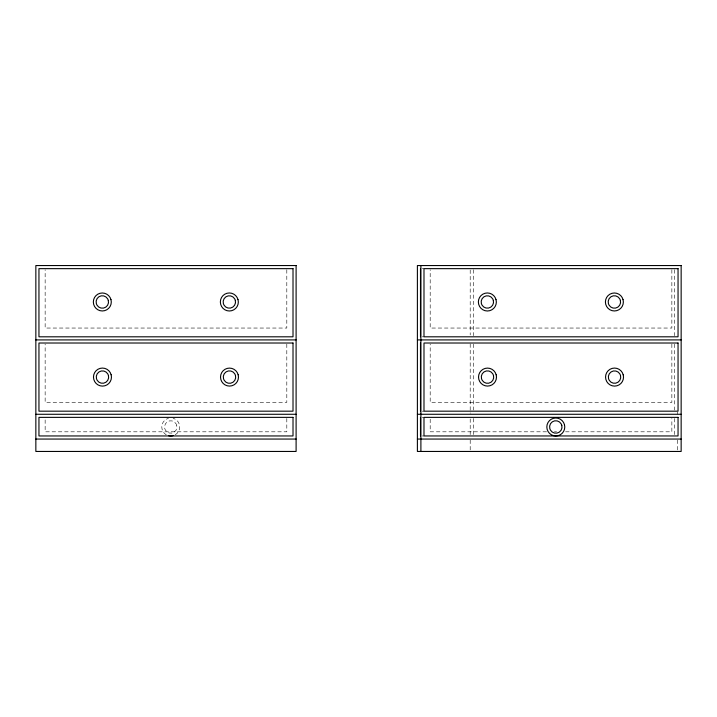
<?xml version="1.0" encoding="UTF-8"?>
<svg xmlns="http://www.w3.org/2000/svg" width="717" height="717" viewBox="0 0 717 717"><rect width="100%" height="100%" fill="white"/><g stroke="black" fill="none" stroke-linecap="round" stroke-linejoin="round"><path stroke-width="0.54" stroke-dasharray="3.58 2.69" d="M422.241 268.651L423.989 268.651M422.241 336.811L423.989 336.811M422.241 411.173L423.989 411.173M422.241 417.366L423.989 417.366M546.542 431.813L430.191 431.813L430.191 418.477M554.375 431.813L556.616 431.813M565.57 431.813L671.856 431.813L671.856 418.477M422.241 435.954L423.989 435.954M677.655 412.051L677.655 414.274M677.655 440.086L677.655 450.419M674.554 269.762L674.554 335.69M674.554 344.124L674.554 410.052M674.554 418.459L674.554 434.861M671.856 269.753L671.856 328.045L430.191 328.045L430.191 269.753M671.856 344.106L671.856 402.398L430.191 402.398L430.191 344.106M473.301 269.762L473.301 335.69M473.301 344.124L473.301 410.052M473.301 418.459L473.301 434.861M470.2 270.031L470.2 334.956M470.2 343.909L470.2 413.306M470.2 418.907L470.2 434.583M470.2 440.086L470.2 450.419M286.809 269.753L286.809 328.045L45.144 328.045L45.144 269.753M286.809 344.106L286.809 402.398L45.144 402.398L45.144 344.106M286.809 418.477L286.809 431.813L45.144 431.813L45.144 418.477M175.244 434.753A8.971 8.971 0 0 0 179.429 424.661L178.533 422.492A8.971 8.971 0 0 0 173.084 418.316M166.272 434.753A8.971 8.971 0 0 1 162.983 431.473L162.087 429.304A8.971 8.971 0 0 1 168.432 418.316M176.74 425.378L176.122 423.881A6.193 6.193 0 0 0 164.776 428.587L165.394 430.083A6.193 6.193 0 0 0 176.74 425.378"/><path stroke-width="1.08" d="M35.85 339.912L296.103 339.912M417.393 339.912L420.745 339.912M420.897 339.912L681.15 339.912M35.85 414.274L296.103 414.274M417.393 414.274L420.745 414.274M420.897 414.274L681.15 414.274M35.85 439.055L296.103 439.055M417.393 439.055L681.15 439.055M420.897 265.55L420.897 451.45M420.494 268.651L420.494 336.811M420.494 343.013L420.494 411.173M420.494 417.366L420.494 435.954M173.084 435.649A8.971 8.971 0 0 1 168.432 435.649M296.103 265.55L35.85 265.55L35.85 451.45L296.103 451.45L296.103 265.55M681.15 265.55L417.393 265.55L417.393 451.45L681.15 451.45L681.15 265.55M293.011 268.651L38.951 268.651L38.951 336.811L293.011 336.811L293.011 268.651M678.049 268.651L423.989 268.651L423.989 336.811L678.049 336.811L678.049 268.651M293.011 343.013L38.951 343.013L38.951 411.173L293.011 411.173L293.011 343.013M678.049 343.013L423.989 343.013L423.989 411.173L678.049 411.173L678.049 343.013M293.011 417.366L38.951 417.366L38.951 435.954L293.011 435.954L293.011 417.366M678.049 417.366L423.989 417.366L423.989 435.954L678.049 435.954L678.049 417.366M623.055 299.652L622.159 297.492A8.971 8.971 0 0 0 605.722 304.304L606.618 306.464A8.971 8.971 0 0 0 623.055 299.652M620.375 300.378L619.757 298.881A6.193 6.193 0 0 0 608.401 303.587L609.02 305.075A6.193 6.193 0 0 0 620.375 300.378M623.207 374.767L622.311 372.598A8.971 8.971 0 0 0 605.865 379.41L606.761 381.578A8.971 8.971 0 0 0 623.207 374.767M620.519 375.484L619.9 373.987A6.193 6.193 0 0 0 608.554 378.693L609.172 380.189A6.193 6.193 0 0 0 620.519 375.484M564.467 424.661L563.571 422.492A8.971 8.971 0 0 0 547.134 429.304L548.03 431.473A8.971 8.971 0 0 0 564.467 424.661M561.787 425.378L561.169 423.881A6.193 6.193 0 0 0 549.814 428.587L550.432 430.083A6.193 6.193 0 0 0 561.787 425.378M496.03 299.652L495.133 297.492A8.971 8.971 0 0 0 478.687 304.304L479.583 306.464A8.971 8.971 0 0 0 496.03 299.652M493.341 300.378L492.722 298.881A6.193 6.193 0 0 0 481.376 303.587L481.994 305.075A6.193 6.193 0 0 0 493.341 300.378M496.173 374.767L495.277 372.598A8.971 8.971 0 0 0 478.839 379.41L479.736 381.578A8.971 8.971 0 0 0 496.173 374.767M493.493 375.484L492.875 373.987A6.193 6.193 0 0 0 481.519 378.693L482.138 380.189A6.193 6.193 0 0 0 493.493 375.484M238.017 299.652L237.121 297.492A8.971 8.971 0 0 0 220.675 304.304L221.571 306.464A8.971 8.971 0 0 0 238.017 299.652M235.328 300.378L234.71 298.881A6.193 6.193 0 0 0 223.363 303.587L223.982 305.075A6.193 6.193 0 0 0 235.328 300.378M238.161 374.767L237.264 372.598A8.971 8.971 0 0 0 220.827 379.41L221.723 381.578A8.971 8.971 0 0 0 238.161 374.767M235.481 375.484L234.862 373.987A6.193 6.193 0 0 0 223.507 378.693L224.125 380.189A6.193 6.193 0 0 0 235.481 375.484M110.983 299.652L110.086 297.492A8.971 8.971 0 0 0 93.649 304.304L94.545 306.464A8.971 8.971 0 0 0 110.983 299.652M108.303 300.378L107.684 298.881A6.193 6.193 0 0 0 96.329 303.587L96.947 305.075A6.193 6.193 0 0 0 108.303 300.378M111.135 374.767L110.239 372.598A8.971 8.971 0 0 0 93.793 379.41L94.689 381.578A8.971 8.971 0 0 0 111.135 374.767M108.446 375.484L107.828 373.987A6.193 6.193 0 0 0 96.481 378.693L97.1 380.189A6.193 6.193 0 0 0 108.446 375.484"/></g></svg>
